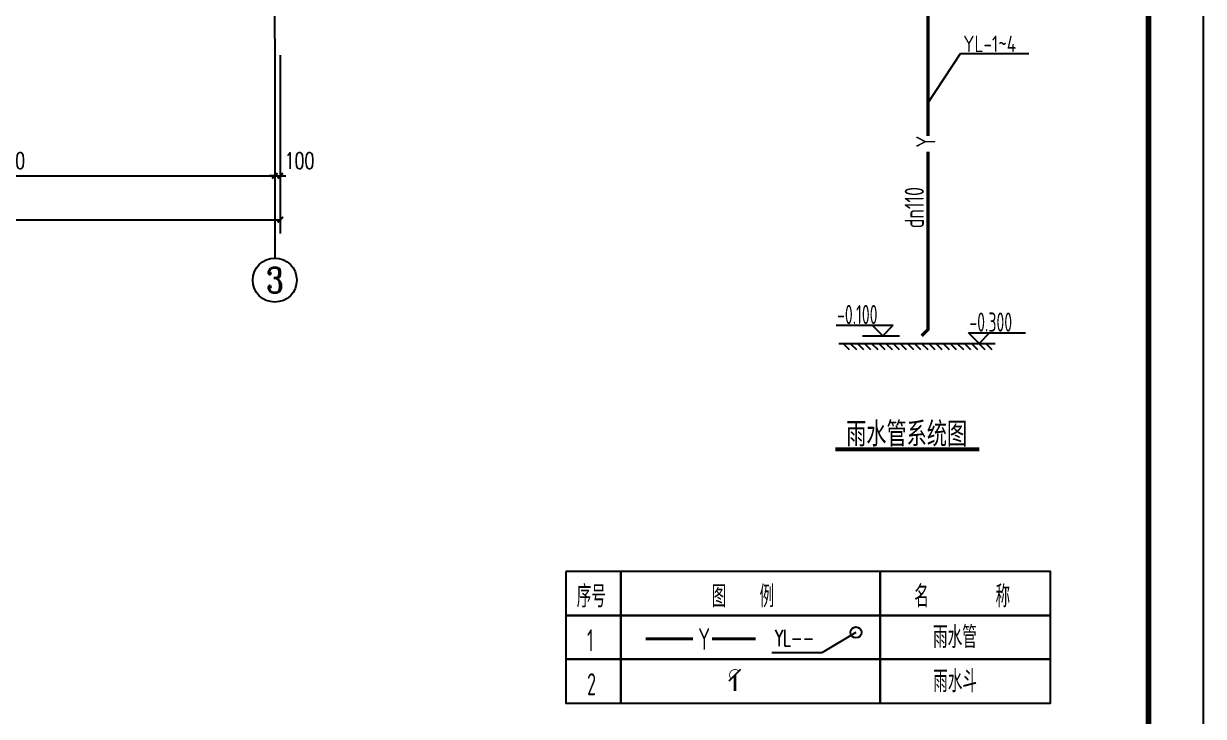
# Model space of a CAD drawing. Extents: x 5026138 to 10158928, y -750500 to -363337.
# Drawn here: x 5121375 to 5142875, y -411401 to -398784 of the extents above; entities that cross this region are included whole.
import ezdxf
from ezdxf.enums import TextEntityAlignment as Align

# ---------------------------------------------------------------- set-up
doc = ezdxf.new("R2010")
doc.units = 0
doc.header["$LTSCALE"] = 1000
doc.header["$MEASUREMENT"] = 0
doc.linetypes.add('DASH', pattern=[0.35, 0.25, -0.1])
doc.linetypes.add('DOTE', pattern=[2.42, 2, -0.2, 0.02, -0.2])
doc.layers.get('0').update_dxf_attribs({"linetype": 'CONTINUOUS'})
doc.layers.get('Defpoints').update_dxf_attribs({"linetype": 'CONTINUOUS'})
for name, color, linetype in [('AXIS', 3, 'CONTINUOUS'), ('AXIS_TEXT', 7, 'CONTINUOUS'), ('DIM_雨水', 3, 'CONTINUOUS'), ('DOTE', 252, 'CONTINUOUS'), ('PIPE-给水', 3, 'CONTINUOUS'), ('PIPE-雨水', 4, 'CONTINUOUS'), ('PUB_TEXT', 7, 'CONTINUOUS'), ('PUB_TITLE', 4, 'CONTINUOUS'), ('TEXT_给水', 7, 'CONTINUOUS'), ('TWT_ELEV', 3, 'CONTINUOUS'), ('VPIPE-雨水', 4, 'CONTINUOUS'), ('尺寸标注', 74, 'CONTINUOUS'), ('文字说明', 153, 'CONTINUOUS'), ('说明文本', 54, 'CONTINUOUS'), ('说明表格', 146, 'CONTINUOUS')]:
    doc.layers.add(name, color=color, linetype=linetype)
doc.styles.add('_TCH_AXIS', font='COMPLEX', dxfattribs={"bigfont": 'GBCBIG'})
doc.styles.add('_TCH_DIM_T3', font='SIMPLEX', dxfattribs={"width": 0.705882, "bigfont": 'GBCBIG'})
doc.styles.add('_TWT_SERIAL', font='COMPLEX', dxfattribs={"width": 0.8, "height": 3, "bigfont": 'HZTXT'})
doc.styles.add('AHD', font='sceie.shx', dxfattribs={"width": 0.7, "bigfont": 'sceic.shx'})
doc.styles.add('COMPLEX', font='COMPLEX')
doc.styles.add('sceie', font='sceie.shx', dxfattribs={"width": 0.7, "bigfont": 'sceic.shx'})
doc.styles.add('样式 1', font='sceie.shx', dxfattribs={"width": 0.75, "bigfont": 'sceic.shx'})
doc.dimstyles.new('_TCH_ARCH&&100', dxfattribs={"dimtxt": 297.5, "dimasz": 100, "dimexe": 250, "dimexo": 300, "dimgap": 126.25, "dimtad": 1, "dimdec": 0, "dimzin": 0, "dimdsep": 46, "dimtxsty": '_TCH_DIM_T3', "dimblk": 'ARCHTICK', "dimcen": 0.09, "dimclrt": 7, "dimazin": 2, "dimtfac": 1, "dimtdec": 0, "dimtix": 1, "dimtmove": 2, "dimatfit": 3, "dimfxl": 0, "dimtolj": 1, "dimtzin": 0, "dimarcsym": 0})

# ---------------------------------------------------------------- blocks, each defined once
blk = doc.blocks.new('_ArchTick')
at = {"color": 0, "linetype": 'ByBlock', "const_width": 0.4}
blk.add_lwpolyline([(-0.5, -0.5), (0.5, 0.5)], dxfattribs=at)
blk = doc.blocks.new('*D365')
at = {"layer": 'AXIS', "color": 0, "lineweight": -2}
for p, q in [((5115953, -399356), (5115953, -401806)), ((5125953, -399356), (5125953, -401806)), ((5115953, -401556), (5125953, -401556))]:
    blk.add_line(p, q, dxfattribs=at)
at = {"layer": 'Defpoints', "color": 0}
for p in [(5115953, -399056), (5125953, -399056), (5125953, -401556)]:
    blk.add_point(p, dxfattribs=at)
at = {"layer": 'AXIS', "color": 0, "lineweight": -2, "xscale": 100, "yscale": 100, "zscale": 100, "rotation": 180}
blk.add_blockref('_ArchTick', (5115953, -401556), dxfattribs=at)
at = {"layer": 'AXIS', "color": 0, "lineweight": -2, "xscale": 100, "yscale": 100, "zscale": 100}
blk.add_blockref('_ArchTick', (5125953, -401556), dxfattribs=at)
at = {"layer": 'AXIS', "color": 7, "insert": (5120953, -401281), "char_height": 297.5, "attachment_point": 5, "style": '_TCH_DIM_T3'}
blk.add_mtext('\\A1;10000', dxfattribs=at)
blk = doc.blocks.new('*D366')
at = {"layer": 'AXIS', "color": 0, "lineweight": -2}
for p, q in [((5125953, -399356), (5125953, -401806)), ((5126053, -399356), (5126053, -401806)), ((5125953, -401556), (5125853, -401556)), ((5125953, -401556), (5126053, -401556)), ((5126053, -401556), (5126153, -401556))]:
    blk.add_line(p, q, dxfattribs=at)
at = {"layer": 'Defpoints', "color": 0}
for p in [(5125953, -399056), (5126053, -399056), (5126053, -401556)]:
    blk.add_point(p, dxfattribs=at)
at = {"layer": 'AXIS', "color": 0, "lineweight": -2, "xscale": 100, "yscale": 100, "zscale": 100}
blk.add_blockref('_ArchTick', (5125953, -401556), dxfattribs=at)
at = {"layer": 'AXIS', "color": 0, "lineweight": -2, "xscale": 100, "yscale": 100, "zscale": 100, "rotation": 180}
blk.add_blockref('_ArchTick', (5126053, -401556), dxfattribs=at)
at = {"layer": 'AXIS', "color": 7, "insert": (5126403, -401281), "char_height": 297.5, "attachment_point": 5, "style": '_TCH_DIM_T3'}
blk.add_mtext('\\A1;100', dxfattribs=at)
blk = doc.blocks.new('*D367')
at = {"layer": 'AXIS', "color": 0, "lineweight": -2}
for p, q in [((5107853, -399356), (5107853, -402606)), ((5126053, -399356), (5126053, -402606)), ((5107853, -402356), (5126053, -402356))]:
    blk.add_line(p, q, dxfattribs=at)
at = {"layer": 'Defpoints', "color": 0}
for p in [(5107853, -399056), (5126053, -399056), (5126053, -402356)]:
    blk.add_point(p, dxfattribs=at)
at = {"layer": 'AXIS', "color": 0, "lineweight": -2, "xscale": 100, "yscale": 100, "zscale": 100, "rotation": 180}
blk.add_blockref('_ArchTick', (5107853, -402356), dxfattribs=at)
at = {"layer": 'AXIS', "color": 0, "lineweight": -2, "xscale": 100, "yscale": 100, "zscale": 100}
blk.add_blockref('_ArchTick', (5126053, -402356), dxfattribs=at)
at = {"layer": 'AXIS', "color": 7, "insert": (5116953, -402081), "char_height": 297.5, "attachment_point": 5, "style": '_TCH_DIM_T3'}
blk.add_mtext('\\A1;18200', dxfattribs=at)
blk = doc.blocks.new('_AXISO')
blk.add_circle((0, 0), 0.5)
at = {"layer": 'AXIS_TEXT', "style": 'COMPLEX', "width": 1.041667}
blk.add_attdef('A', text='', height=0.56, dxfattribs=at).set_placement((-0.25, -0.28), (0.25, -0.28), align=Align.FIT)

msp = doc.modelspace()

# ---------------------------------------------------------------- linework, layer by layer
msp.add_line((5134232.7, -410754.9), (5134444.9, -410542.7))
at = {"const_width": 15}
msp.add_lwpolyline([(5134269.1, -410718.5, -1), (5134410.5, -410577.1)], format="xyb", dxfattribs=at)
at = {"layer": 'AXIS', "color": 0}
msp.add_line((5125953, -399056.3), (5125953, -403056.3), dxfattribs=at)
at = {"layer": 'DIM_雨水'}
for p, q in [((5136543, -409872.8), (5135921, -410243.3)), ((5135921, -410243.3), (5135008.1, -410243.3))]:
    msp.add_line(p, q, dxfattribs=at)
at = {"layer": 'DOTE', "linetype": 'DOTE'}
msp.add_line((5125953, -399056.3), (5125953, -372056.3), dxfattribs=at)
at = {"layer": 'PIPE-给水', "color": 4, "linetype": 'ByBlock', "ltscale": 0.03, "const_width": 60}
for points in [[(5132713, -409988.7), (5133573.8, -409988.7)], [(5133919.3, -409988.7), (5134715.9, -409988.7)]]:
    msp.add_lwpolyline(points, dxfattribs=at)
at = {"layer": 'PIPE-雨水', "linetype": 'DASH', "const_width": 50}
msp.add_lwpolyline([(5134338.4, -410647.8), (5134338.4, -410941.2)], dxfattribs=at)
at = {"layer": 'PUB_TEXT'}
for p, q in [((5137854.3, -400235.4), (5138447.7, -399325.9)), ((5138447.7, -399325.9), (5139695.9, -399325.9)), ((5136233.2, -404608.2), (5139078.4, -404608.2)), ((5136309.2, -404608.2), (5136420, -404719)), ((5136439.2, -404608.2), (5136550, -404719)), ((5136569.2, -404608.2), (5136680, -404719)), ((5136699.3, -404608.2), (5136810.1, -404719)), ((5136829.3, -404608.2), (5136940.1, -404719)), ((5136959.3, -404608.2), (5137070.1, -404719)), ((5137089.3, -404608.2), (5137200.2, -404719)), ((5137219.4, -404608.2), (5137330.2, -404719)), ((5137349.4, -404608.2), (5137460.2, -404719)), ((5137479.4, -404608.2), (5137590.3, -404719)), ((5137609.5, -404608.2), (5137720.3, -404719)), ((5137739.5, -404608.2), (5137850.3, -404719)), ((5137869.5, -404608.2), (5137980.3, -404719)), ((5137999.6, -404608.2), (5138110.4, -404719)), ((5138129.6, -404608.2), (5138240.4, -404719)), ((5138259.6, -404608.2), (5138370.4, -404719)), ((5138389.7, -404608.2), (5138500.5, -404719)), ((5138519.7, -404608.2), (5138630.5, -404719)), ((5138649.7, -404608.2), (5138760.5, -404719)), ((5138779.8, -404608.2), (5138890.6, -404719)), ((5138909.8, -404608.2), (5139020.6, -404719))]:
    msp.add_line(p, q, dxfattribs=at)
at = {"layer": 'PUB_TITLE', "color": 4}
msp.add_lwpolyline([(5058774.6, -422737.3), (5142874.6, -422737.3), (5142874.6, -363337.3), (5058774.6, -363337.3)], close=True, dxfattribs=at)
at = {"layer": 'PUB_TITLE', "color": 4, "const_width": 100}
msp.add_lwpolyline([(5061274.6, -421737.3), (5141874.6, -421737.3), (5141874.6, -364337.3), (5061274.6, -364337.3)], close=True, dxfattribs=at)
at = {"layer": 'TEXT_给水', "color": 4, "linetype": 'Continuous', "const_width": 60}
for points in [[(5137854.3, -398459), (5137854.3, -400831.1)], [(5137740.6, -404469.9), (5137854.3, -404356.2), (5137854.3, -401113.5)]]:
    msp.add_lwpolyline(points, dxfattribs=at)
at = {"layer": 'TWT_ELEV', "color": 0}
for p, q in [((5136184.4, -404277.9), (5137223.1, -404277.9)), ((5137031.1, -404469.9), (5136839.1, -404277.9)), ((5137031.1, -404469.9), (5137223.1, -404277.9)), ((5136659.9, -404469.9), (5137336.9, -404469.9)), ((5138787.1, -404608.2), (5138595.1, -404416.2)), ((5138595.1, -404416.2), (5139633.9, -404416.2)), ((5138787.1, -404608.2), (5138979.1, -404416.2))]:
    msp.add_line(p, q, dxfattribs=at)
at = {"layer": 'VPIPE-雨水', "linetype": 'Continuous'}
msp.add_circle((5136543, -409872.8), 100, dxfattribs=at)
at = {"layer": '尺寸标注', "color": 0}
for p, q in [((5136245.9, -404608.2), (5136525.5, -404608.2)), ((5136509.9, -404608.2), (5136789.5, -404608.2))]:
    msp.add_line(p, q, dxfattribs=at)
at = {"layer": '文字说明', "const_width": 70}
msp.add_lwpolyline([(5136164.6, -406537.1), (5138790, -406537.1)], dxfattribs=at)
at = {"layer": '说明表格', "color": 3, "linetype": 'Continuous'}
for points in [[(5131258.1, -408761.8), (5131258.1, -409561.8), (5132258.1, -409561.8), (5132258.1, -408761.8)], [(5132258.1, -408761.8), (5132258.1, -409561.8), (5136981.6, -409561.8), (5136981.6, -408761.8)], [(5136981.6, -408761.8), (5136981.6, -409561.8), (5140085.9, -409561.8), (5140085.9, -408761.8)], [(5131258.1, -409561.8), (5131258.1, -410361.8), (5132258.1, -410361.8), (5132258.1, -409561.8)], [(5132258.1, -409561.8), (5132258.1, -410361.8), (5136981.6, -410361.8), (5136981.6, -409561.8)], [(5136981.6, -409561.8), (5136981.6, -410361.8), (5140085.9, -410361.8), (5140085.9, -409561.8)], [(5131258.1, -410361.8), (5131258.1, -411161.8), (5132258.1, -411161.8), (5132258.1, -410361.8)], [(5132258.1, -410361.8), (5132258.1, -411161.8), (5136981.6, -411161.8), (5136981.6, -410361.8)], [(5136981.6, -410361.8), (5136981.6, -411161.8), (5140085.9, -411161.8), (5140085.9, -410361.8)]]:
    msp.add_lwpolyline(points, close=True, dxfattribs=at)

# ---------------------------------------------------------------- block references
at = {"layer": 'AXIS', "color": 0}
ref = msp.add_blockref('_AXISO', (5125953, -403456.3), dxfattribs=dict(at, xscale=800, yscale=800, zscale=800))
ref.add_attrib('A', '3', dxfattribs={"layer": 'AXIS_TEXT', "color": 0, "height": 465.9, "style": '_TCH_AXIS'}).set_placement((5125797.7, -403689.2), (5126108.3, -403689.2), align=Align.FIT)

# ---------------------------------------------------------------- texts
at = {"layer": 'DIM_雨水', "color": 7, "style": '_TWT_SERIAL', "width": 0.64}
msp.add_text('YL--', height=300, dxfattribs=at).set_placement((5135068.1, -410123.3))
at = {"layer": 'TEXT_给水', "color": 4, "linetype": 'Continuous', "style": 'sceie', "width": 0.890219}
msp.add_text('YL-1~4', height=300, dxfattribs=at).set_placement((5138498.6, -399303))
at = {"layer": 'TEXT_给水', "color": 4, "linetype": 'Continuous', "style": 'sceie', "width": 0.8}
for s, p in [('Y', (5137989.6, -401041.5)), ('dn110', (5137780.8, -402510.4))]:
    msp.add_text(s, height=350, rotation=90, dxfattribs=at).set_placement(p)
at = {"layer": 'TEXT_给水', "color": 4, "linetype": 'Continuous', "style": 'sceie', "width": 0.86}
msp.add_text('雨水管系统图', height=450, dxfattribs=at).set_placement((5137466.9, -406237), align=Align.MIDDLE)
at = {"layer": 'TWT_ELEV', "color": 0, "style": '样式 1', "width": 0.7}
for s, p in [('-0.100', (5136198.9, -404257.2)), ('-0.300', (5138609.6, -404395.5))]:
    msp.add_text(s, height=350, dxfattribs=at).set_placement(p)
at = {"layer": '说明文本', "color": 0, "style": 'AHD', "width": 0.7}
for s, height, p in [('序号', 399.98, (5131454.9, -409415.6)), ('图    例', 399.98, (5133914.2, -409415.6)), ('名        称', 399.98, (5137606.2, -409415.6)), ('雨水管', 399.98, (5137947.7, -410156.7)), ('1', 400, (5131643.4, -410215.6)), ('Y', 400, (5133669.6, -410193.6)), ('2', 400, (5131643.4, -411015.6)), ('雨水斗', 399.98, (5137951, -410961.1))]:
    msp.add_text(s, height=height, dxfattribs=at).set_placement(p)

# ---------------------------------------------------------------- dimensions: what is measured, and where the dimension line sits
at = {"layer": 'AXIS', "color": 0}
for p1, p2, distance, picture, middle in [((5107853, -399056.3), (5126053, -399056.3), -3300, '*D367', (5116953, -402081.3)), ((5115953, -399056.3), (5125953, -399056.3), -2500, '*D365', (5120953, -401281.3))]:
    dim = msp.add_aligned_dim(p1=p1, p2=p2, distance=distance, dimstyle='_TCH_ARCH&&100', dxfattribs=at)
    dim.commit()
    dim.dimension.update_dxf_attribs({"geometry": picture, "text_midpoint": middle})
dim = msp.add_linear_dim(base=(5126053, -401556.3), p1=(5125953, -399056.3), p2=(5126053, -399056.3), angle=0, dimstyle='_TCH_ARCH&&100', dxfattribs=at)
dim.commit()
dim.dimension.update_dxf_attribs({"geometry": '*D366', "text_midpoint": (5126403, -401281.3), "dimtype": 161})

doc.saveas('drawing.dxf')
